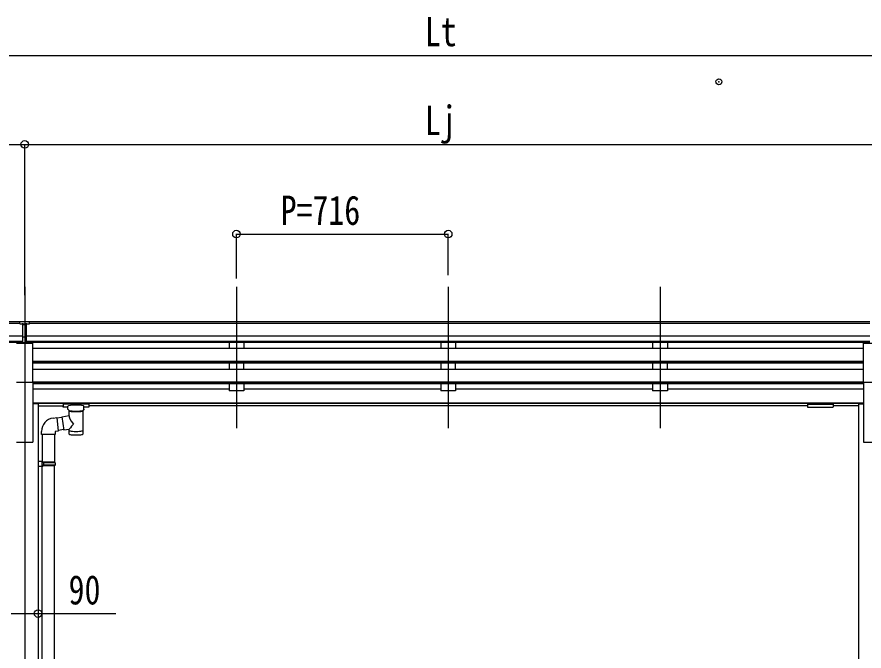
# Model space of a CAD drawing. Units: millimetres, scale not verified. Extents: x -12615 to 12615, y -8910 to 8910.
# Drawn here: x -4230 to -1366, y -3794 to -1651 of the extents above; entities that cross this region are included whole.
import ezdxf
from ezdxf.enums import TextEntityAlignment as Align

# ---------------------------------------------------------------- set-up
doc = ezdxf.new("R2010")
doc.units = ezdxf.units.MM
doc.header["$LTSCALE"] = 40
doc.header["$PDMODE"] = 32
doc.header["$PDSIZE"] = 20
for name, color, linetype in [('0-3_YKK_12', 2, 'Continuous'), ('0-4_YKK_13', 4, 'Continuous'), ('0-5_YKK_A1', 4, 'Continuous'), ('0-6_YKK_D', 6, 'Continuous')]:
    doc.layers.add(name, color=color, linetype=linetype)
doc.styles.add('ＭＳ ゴシック', font='')
doc.styles.get('ＭＳ ゴシック').set_extended_font_data('MS Gothic')

msp = doc.modelspace()

# ---------------------------------------------------------------- linework, layer by layer
at = {"layer": '0-3_YKK_12'}
for p, q in [((-4203.7, -2563.41), (-4203.7, -5737.82)), ((-3487.7, -2563.41), (-3487.7, -3040.93)), ((-2771.7, -2563.41), (-2771.7, -3040.93)), ((-2055.7, -2563.41), (-2055.7, -3040.93))]:
    msp.add_line(p, q, dxfattribs=at)
at = {"layer": '0-4_YKK_13'}
for p, q in [((-4220.2, -2687.83), (-4220.2, -2679.99)), ((-4220.2, -2687.83), (-4210.2, -2687.83)), ((-4203.7, -2688.65), (-4210.2, -2688.25)), ((-4210.2, -2689.83), (-4197.2, -2689.83)), ((-4197.2, -2688.31), (-4203.7, -2688.63)), ((-4197.2, -2751.46), (-4197.2, -2686.18)), ((-4210.2, -2731.35), (-4203.7, -2731.52)), ((-4203.7, -2731.52), (-4197.2, -2731.35)), ((-4231.2, -2753.45), (-4176.2, -2753.45)), ((-4210.2, -2750.4), (-4203.7, -2750.79)), ((-4203.7, -2750.79), (-4197.2, -2750.4)), ((-4176.2, -2885.24), (-4176.2, -2753.45)), ((-1367.2, -2885.24), (-1367.2, -2753.45)), ((-1367.2, -2753.45), (-1312.2, -2753.45)), ((-4231.2, -2885.24), (-4176.2, -2885.24)), ((-1367.2, -2885.24), (-1312.2, -2885.24)), ((-4073.71, -2958.1), (-4073.71, -2968.86)), ((-3988.71, -2957.44), (-4071.71, -2957.44)), ((-3988.71, -2959.62), (-4071.71, -2959.62)), ((-4057.21, -2969.53), (-4071.71, -2969.53)), ((-4057.21, -2976.33), (-4057.21, -2966.06)), ((-4003.21, -2976.33), (-4003.21, -2966.06)), ((-3988.71, -2969.53), (-4003.21, -2969.53)), ((-3986.71, -2958.1), (-3986.71, -2968.86)), ((-3986.71, -2958.29), (-3986.71, -2959.83)), ((-1556.7, -2958.1), (-1556.7, -2968.86)), ((-1556.7, -2958.1), (-1556.7, -2968.86)), ((-1556.7, -2958.29), (-1556.7, -2959.83)), ((-1556.7, -2958.29), (-1556.7, -2959.83)), ((-1554.7, -2957.44), (-1471.7, -2957.44)), ((-1554.7, -2959.62), (-1471.7, -2959.62)), ((-1554.7, -2969.53), (-1471.7, -2969.53)), ((-1469.7, -2958.1), (-1469.7, -2968.86)), ((-4107.06, -3006.42), (-4094.55, -3004.87)), ((-4078.04, -3004.19), (-4094.39, -3006.73)), ((-4078.33, -3002.31), (-4053.11, -2998.4)), ((-4078.33, -3002.31), (-4071.31, -3047.57)), ((-4053.11, -2998.41), (-4053.11, -2980.82)), ((-4007.31, -2980.83), (-4007.29, -3061.13)), ((-4146.47, -3062.43), (-4146.47, -3051.52)), ((-4100.47, -3062.43), (-4146.47, -3062.43)), ((-4144.5, -3062.43), (-4144.5, -3153.18)), ((-4102.5, -3062.43), (-4102.5, -3155.74)), ((-4071.6, -3045.7), (-4090.72, -3048.66)), ((-4053.11, -3044.75), (-4071.31, -3047.57)), ((-4053.12, -3061.13), (-4053.11, -3044.5)), ((-4142.5, -3153.24), (-4158.5, -3152.77)), ((-4158.5, -3152.77), (-4158.5, -3170.71)), ((-4142.5, -3170.24), (-4158.5, -3170.71)), ((-4142.5, -3155.24), (-4144.5, -3155.24)), ((-4101.5, -3155.74), (-4144.5, -3155.74)), ((-4100.5, -3157.74), (-4144.5, -3157.74)), ((-4100.5, -3165.74), (-4144.5, -3165.74)), ((-4101.5, -3167.74), (-4144.5, -3167.74)), ((-4144.5, -4012.44), (-4144.5, -3170.3)), ((-4142.5, -3155.24), (-4142.5, -3153.24)), ((-4142.5, -3170.24), (-4142.5, -3168.24)), ((-4140.03, -3157.74), (-4139.6, -3155.74)), ((-4102.5, -4015), (-4102.5, -3167.74)), ((-4100.5, -3157.74), (-4101.5, -3155.74)), ((-4100.5, -3165.74), (-4101.5, -3167.74)), ((-4100.5, -3157.74), (-4100.5, -3165.74))]:
    msp.add_line(p, q, dxfattribs=at)
for points in [[(-4220.2, -2679.99), (-4202.2, -2679.83), (-4187.2, -2679.96)], [(-4197.2, -2751.46), (-4203.7, -2751.86), (-4210.2, -2751.46), (-4210.2, -2686.12)], [(-4197.2, -2687.79), (-4187.2, -2687.7), (-4187.2, -2679.96)], [(-4197.2, -2732.45), (-4200.46, -2732.54), (-4203.7, -2732.62), (-4206.95, -2732.54), (-4210.2, -2732.45)], [(-4071.71, -2957.44), (-4072.06, -2957.44), (-4072.59, -2957.47), (-4073.04, -2957.52), (-4073.34, -2957.6), (-4073.51, -2957.69), (-4073.63, -2957.83), (-4073.7, -2958.01), (-4073.71, -2958.1)], [(-4071.71, -2969.53), (-4072.06, -2969.52), (-4072.59, -2969.5), (-4073.04, -2969.45), (-4073.34, -2969.37), (-4073.51, -2969.27), (-4073.63, -2969.13), (-4073.7, -2968.95), (-4073.71, -2968.86)], [(-4053.11, -2980.82), (-4053.34, -2980.73), (-4054.69, -2979.99), (-4055.81, -2979.15), (-4056.56, -2978.28), (-4057.02, -2977.38), (-4057.2, -2976.49)], [(-4003.25, -2976.28), (-4003.22, -2976.63), (-4003.47, -2977.59), (-4003.99, -2978.47), (-4004.79, -2979.31), (-4005.9, -2980.11), (-4007.31, -2980.83)], [(-3986.71, -2958.1), (-3986.74, -2957.91), (-3986.83, -2957.77), (-3986.92, -2957.68), (-3987.03, -2957.62), (-3987.15, -2957.57), (-3987.44, -2957.51), (-3987.93, -2957.46), (-3988.47, -2957.44), (-3988.71, -2957.44)], [(-3986.71, -2968.86), (-3986.74, -2969.06), (-3986.83, -2969.19), (-3986.92, -2969.29), (-3987.03, -2969.35), (-3987.15, -2969.39), (-3987.44, -2969.46), (-3987.93, -2969.5), (-3988.47, -2969.52), (-3988.71, -2969.53)], [(-1556.7, -2958.1), (-1556.67, -2957.91), (-1556.58, -2957.77), (-1556.49, -2957.68), (-1556.38, -2957.62), (-1556.26, -2957.57), (-1555.97, -2957.51), (-1555.48, -2957.46), (-1554.94, -2957.44), (-1554.7, -2957.44)], [(-1556.7, -2958.1), (-1556.67, -2957.91), (-1556.58, -2957.77), (-1556.49, -2957.68), (-1556.38, -2957.62), (-1556.26, -2957.57), (-1555.97, -2957.51), (-1555.48, -2957.46), (-1554.94, -2957.44), (-1554.7, -2957.44)], [(-1556.7, -2968.86), (-1556.67, -2969.06), (-1556.58, -2969.19), (-1556.49, -2969.29), (-1556.38, -2969.35), (-1556.26, -2969.39), (-1555.97, -2969.46), (-1555.48, -2969.5), (-1554.94, -2969.52), (-1554.7, -2969.53)], [(-1556.7, -2968.86), (-1556.67, -2969.06), (-1556.58, -2969.19), (-1556.49, -2969.29), (-1556.38, -2969.35), (-1556.26, -2969.39), (-1555.97, -2969.46), (-1555.48, -2969.5), (-1554.94, -2969.52), (-1554.7, -2969.53)], [(-1471.7, -2957.44), (-1471.35, -2957.44), (-1470.82, -2957.47), (-1470.37, -2957.52), (-1470.07, -2957.6), (-1469.9, -2957.69), (-1469.78, -2957.83), (-1469.71, -2958.01), (-1469.7, -2958.1)], [(-1471.7, -2969.53), (-1471.35, -2969.52), (-1470.82, -2969.5), (-1470.37, -2969.45), (-1470.07, -2969.37), (-1469.9, -2969.27), (-1469.78, -2969.13), (-1469.71, -2968.95), (-1469.7, -2968.86)], [(-4094.55, -3004.87), (-4090.54, -3050.69), (-4100.47, -3052.43), (-4100.47, -3062.43)], [(-4142.5, -3168.24), (-4144.5, -3168.24), (-4144.5, -3155.24)], [(-4140.03, -3157.74), (-4140.03, -3165.74), (-4139.6, -3167.74)]]:
    msp.add_lwpolyline(points, dxfattribs=at)
msp.add_arc((-4100.56, -3051.87), 45.91, 98.14944, 179.55845, dxfattribs=at)
for centre, major_axis, ratio, start_param, end_param in [((-4179.13, -2690.14), (24.57, -1.51), 0.121868, 3.1422238, 3.1491027), ((-4071.71, -2959.83), (-2, 0), 0.109601, 4.712389, 6.2831853), ((-4030.21, -2966.06), (-27, 0), 0.122176, 3.1415927, 6.2831853), ((-4041.21, -2976.33), (-16, 0), 0.361356, 0, 0.0194874), ((-3988.71, -2959.83), (-2, 0), 0.109601, 3.1415927, 4.712389), ((-1554.7, -2959.83), (2, 0), 0.109601, 1.5707963, 3.1415927), ((-1554.7, -2959.83), (2, 0), 0.109601, 1.5707963, 3.1415927), ((-1471.7, -2959.83), (2, 0), 0.109601, 0, 1.5707963), ((-4030.21, -3024.95), (22.81, -26.62), 0.234429, 3.1563334, 4.5976381), ((-4030.19, -2981.29), (-22.92, 0.42), 0.07247, 0.0008089, 1.5716053), ((-4030.19, -2982.91), (-22.92, 0.42), 0.07247, 0.0008089, 1.5716053), ((-4030.22, -2981.29), (22.91, 0.42), 0.072511, 4.711586, 6.2823824), ((-4030.22, -2982.91), (22.91, 0.42), 0.072511, 4.711586, 6.2823824), ((-4032.76, -3022.3), (-20.32, -22.25), 0.045535, 4.9756507, 6.2441899), ((-4030.21, -3061.13), (-22.92, 0), 0.101955, 6.2829723, 9.4248207), ((-4030.21, -3048.68), (-22.91, 0), 0.122865, 6.2831853, 9.424778)]:
    msp.add_ellipse(centre, major_axis=major_axis, ratio=ratio, start_param=start_param, end_param=end_param, dxfattribs=at)
at = {"layer": '0-5_YKK_A1'}
for p, q in [((-4220.2, -2681.4), (-7061.21, -2681.4)), ((-4220.2, -2686.62), (-7061.21, -2686.62)), ((-4197.2, -2686.62), (-4197.2, -2686.62)), ((-1346.2, -2681.4), (-4187.2, -2681.4)), ((-1346.2, -2686.62), (-4187.2, -2686.62)), ((-4210.2, -2730.15), (-7061.21, -2730.15)), ((-4210.2, -2748), (-7061.21, -2748)), ((-1346.2, -2730.15), (-4197.2, -2730.15)), ((-1346.2, -2748), (-4197.2, -2748)), ((-4210.2, -2751.25), (-7061.21, -2751.25)), ((-1346.2, -2751.25), (-4197.2, -2751.25)), ((-1367.2, -2771.83), (-4176.2, -2771.83)), ((-3512.7, -2751.35), (-3512.7, -2771.73)), ((-3462.7, -2771.73), (-3512.7, -2771.73)), ((-3462.7, -2751.35), (-3462.7, -2771.73)), ((-2796.7, -2751.35), (-2796.7, -2771.73)), ((-2746.7, -2771.73), (-2796.7, -2771.73)), ((-2746.7, -2751.35), (-2746.7, -2771.73)), ((-2080.7, -2751.35), (-2080.7, -2771.73)), ((-2030.7, -2771.73), (-2080.7, -2771.73)), ((-2030.7, -2751.35), (-2030.7, -2771.73)), ((-1367.2, -2815.19), (-4176.2, -2815.19)), ((-1367.2, -2816.69), (-4176.2, -2816.69)), ((-1367.2, -2821), (-4176.2, -2821)), ((-3512.7, -2821), (-3512.7, -2841.83)), ((-3462.7, -2841.83), (-3462.7, -2821)), ((-2796.7, -2821), (-2796.7, -2841.83)), ((-2746.7, -2841.83), (-2746.7, -2821)), ((-2080.7, -2821), (-2080.7, -2841.83)), ((-2030.7, -2841.83), (-2030.7, -2821)), ((-1367.2, -2841.83), (-4176.2, -2841.83)), ((-3462.7, -2841.83), (-3512.7, -2841.83)), ((-2746.7, -2841.83), (-2796.7, -2841.83)), ((-2030.7, -2841.83), (-2080.7, -2841.83)), ((-4176.2, -2885.24), (-4176.2, -3087.82)), ((-1367.2, -2885.3), (-4176.2, -2885.3)), ((-1367.2, -2886.79), (-4176.2, -2886.79)), ((-1367.2, -2891.11), (-4176.2, -2891.11)), ((-3512.7, -2891.11), (-3512.7, -2914.15)), ((-3462.7, -2891.11), (-3462.7, -2914.15)), ((-2796.7, -2891.11), (-2796.7, -2914.15)), ((-2746.7, -2891.11), (-2746.7, -2914.15)), ((-2080.7, -2891.11), (-2080.7, -2914.15)), ((-2030.7, -2891.11), (-2030.7, -2914.15)), ((-1367.2, -2885.24), (-1367.2, -3087.82)), ((-3512.7, -2909.21), (-4176.2, -2909.21)), ((-3462.7, -2914.15), (-3512.7, -2914.15)), ((-2796.7, -2909.21), (-3462.7, -2909.21)), ((-2746.7, -2914.15), (-2796.7, -2914.15)), ((-2080.7, -2909.21), (-2746.7, -2909.21)), ((-2030.7, -2914.15), (-2080.7, -2914.15)), ((-1367.2, -2909.21), (-2030.7, -2909.21)), ((-1367.2, -2956.23), (-4176.2, -2956.23)), ((-1367.2, -2957.62), (-4176.2, -2957.62)), ((-4158.5, -2958.82), (-4176.2, -2958.82)), ((-4158.5, -2958.82), (-4158.5, -4862.82)), ((-4158.5, -2965.31), (-4073.71, -2965.31)), ((-1556.7, -2965.31), (-3986.71, -2965.31)), ((-1384.9, -2965.31), (-1469.7, -2965.31)), ((-1384.9, -2958.82), (-1384.9, -4862.82)), ((-1384.9, -2958.82), (-1367.2, -2958.82)), ((-4231.2, -3087.82), (-4176.2, -3087.82)), ((-1367.2, -3087.82), (-1312.2, -3087.82))]:
    msp.add_line(p, q, dxfattribs=at)
msp.add_point((-1856.53, -1869.99), dxfattribs=at)
at = {"layer": '0-6_YKK_D'}
for p, q in [((-6907.7, -1781.4), (1364.3, -1781.4)), ((-7067.7, -2081.4), (-4203.7, -2081.4)), ((-4203.7, -2590.98), (-4203.7, -2080.4)), ((-4203.7, -2590.98), (-4203.7, -2080.4)), ((-4203.7, -2081.4), (-1339.7, -2081.4)), ((-3487.7, -2534.52), (-3487.7, -2383.42)), ((-3487.7, -2384.42), (-2771.7, -2384.42)), ((-2771.7, -2523.39), (-2771.7, -2383.42))]:
    msp.add_line(p, q, dxfattribs=at)
msp.add_lwpolyline([(-4248.9, -3667.37), (-4158.5, -3667.37), (-3895.5, -3667.37)], dxfattribs=at)
for centre in [(-4203.7, -2081.4), (-4203.7, -2081.4), (-3487.7, -2384.42), (-2771.7, -2384.42), (-4158.5, -3667.37)]:
    msp.add_circle(centre, 12.75, dxfattribs=at)

# ---------------------------------------------------------------- texts
at = {"layer": '0-6_YKK_D', "style": 'ＭＳ ゴシック', "width": 0.8}
for s, p in [('Lt', (-2850.9, -1779.4)), ('Lj', (-2850.9, -2079.4)), ('P=716', (-3338.5, -2383.12)), ('90', (-4055.2, -3666.07))]:
    msp.add_text(s, height=98.97, dxfattribs=at).set_placement(p, align=Align.BOTTOM_LEFT)

doc.saveas('drawing.dxf')
